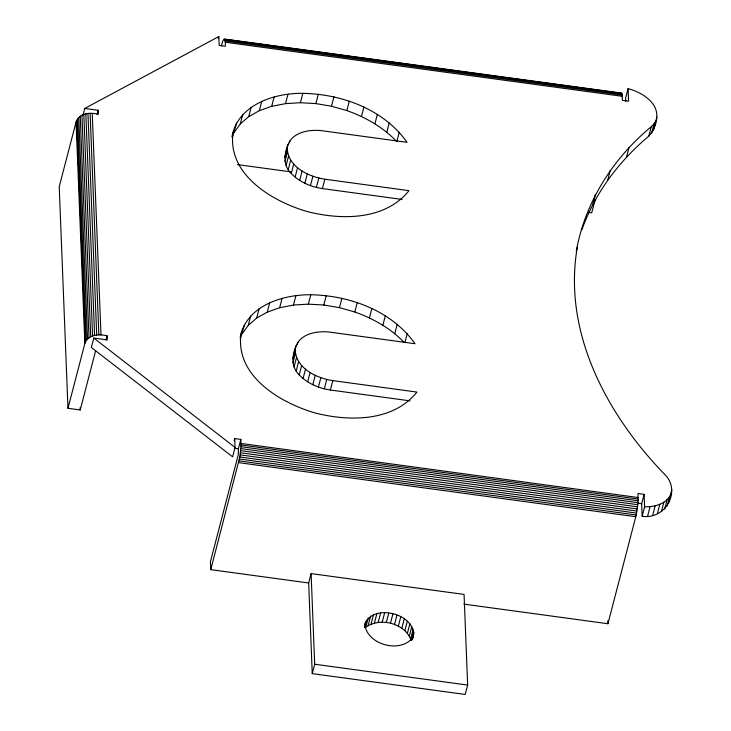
<?xml version="1.0" encoding="UTF-8"?>
<svg xmlns="http://www.w3.org/2000/svg" width="731" height="731" viewBox="0 0 731 731"><rect width="100%" height="100%" fill="white"/><g stroke="black" fill="none" stroke-linecap="round" stroke-linejoin="round"><path stroke-width="1.1" d="M581.885 229.772C594.933 192.957 619.12 161.112 648.836 136.085C655.981 128.464 659.755 115.233 654.126 105.721C648.269 96.702 638.227 91.375 628.084 88.634L625.635 98.027L625.773 101.435M308.665 582.982L311.104 573.597L464.066 594.422L467.648 685.066L465.199 694.45L312.247 673.626L308.665 582.982L210.766 569.65L239.832 456.985L240.965 446.687L240.828 439.413L234.706 438.582L234.167 440.674M463.865 604.117L607.936 623.735L636.235 514.99L638.017 502.681L637.999 493.498L644.112 494.339L644.605 506.857L642.165 516.25C665.082 519.988 681.557 491.406 665.036 474.739C607.196 415.327 562.45 332.468 577.307 247.288M412.914 637.807C418.461 613.784 370.754 601.659 364.504 625.809M233.061 132.457C227.076 174.773 272.69 201.637 307.495 211.634C341.359 220.241 385.2 220.396 408.976 190.663L324.866 179.205C308.601 176.765 287.731 166.851 287.246 148.055C289.841 132.165 309.633 128.866 322.956 130.867L407.066 142.317C383.784 109.358 342.035 94.089 302.826 93.33C274.235 92.965 237.867 104.725 231.974 136.633M241.02 333.875C235.035 376.191 280.649 403.055 315.454 413.052C349.317 421.659 393.159 421.814 416.935 392.081L332.824 380.623C316.56 378.183 295.699 368.278 295.205 349.482C297.809 333.583 317.592 330.284 330.915 332.285L415.025 343.734C391.743 310.785 350.003 295.507 310.785 294.748C282.568 294.492 246.63 305.686 240.207 337.009M364.358 627.399L365.317 622.675M668.701 502.764L671.78 489.761M402.05 199.435L322.417 188.589C310.839 186.862 299.399 182.056 291.258 173.457C282.934 165.718 284.158 153.848 288.087 144.254M410.009 400.853L330.375 390.016C318.807 388.289 307.358 383.473 299.217 374.875C290.901 367.145 292.117 355.266 296.046 345.672M412.448 638.885L413.847 632.662L411.663 640.274L413.801 631.977M83.106 114.703L84.741 108.444L98.201 110.28L98.356 114.301C90.58 112.163 79.03 112.939 76.088 121.967L59.22 186.743L67.974 408.3L80.209 409.963L95.651 350.679M97.113 114.447L98.201 110.28M67.974 408.3L84.851 343.524C87.784 334.496 99.334 333.729 107.119 335.867L107.274 339.897L93.815 338.06L91.366 347.453L232.613 456.838L235.053 447.445L234.706 438.582M106.032 340.043L107.119 335.867M218.277 38.633L218.816 36.55L84.741 108.444M221.511 45.889C222.69 38.076 226.007 36.468 225.285 46.245L219.172 45.413L218.816 36.55M232.202 137.656L236.625 123.036M234.185 132.421L240.28 123.932L242.729 114.539M240.28 123.932L248.741 116.613L251.19 107.219M248.741 116.613L259.313 110.683L261.762 101.298M259.313 110.683L271.685 106.315L274.134 96.931M271.685 106.315L285.51 103.638L287.959 94.244M284.798 157.448L287.246 148.055M289.366 142.837L289.905 140.745M284.962 161.441L287.402 152.048M285.51 103.638L300.377 102.715L302.826 93.33M240.161 339.074L244.593 324.454M286.113 165.508L288.553 156.123M288.233 169.555L290.673 160.162M242.144 333.848L248.248 325.35L250.687 315.966M291.258 173.457L293.698 164.073M248.248 325.35L256.7 318.031L259.149 308.646M295.105 177.112L297.544 167.728M300.377 102.715L315.856 103.592L318.296 94.208M299.673 180.429L302.113 171.036M256.7 318.031L267.272 312.1L269.721 302.716M304.836 183.298L307.276 173.914M210.766 569.65L210.455 561.591L238.324 454.581L238.379 448.807L240.828 439.413M310.447 185.665L312.895 176.272M315.856 103.592L331.499 106.242L333.939 96.848M267.272 312.1L279.653 307.733L282.093 298.349M316.368 187.438L318.807 178.053M322.417 188.589L324.866 179.205M279.653 307.733L293.469 305.055L295.918 295.662M399.254 132.247L396.805 141.64C383.126 127.194 365.482 117.188 346.841 110.573L349.29 101.189M292.765 358.866L295.205 349.482M297.325 344.255L297.864 342.172M292.921 362.859L295.361 353.466M293.469 305.055L308.336 304.142L310.785 294.748M294.072 366.935L296.521 357.541M361.461 116.467L363.901 107.082M296.192 370.973L298.632 361.589M299.217 374.875L301.656 365.491M303.063 378.539L305.512 369.146M308.336 304.142L323.815 305.019L326.264 295.626M307.632 381.847L310.072 372.463M374.912 123.758L377.351 114.374M312.795 384.716L315.235 375.332M318.405 387.083L320.854 377.689M323.815 305.019L339.458 307.66L341.898 298.275M386.809 132.229L389.248 122.845M324.326 388.865L326.766 379.471M330.375 390.016L332.824 380.623M403.996 342.336C390.509 328.192 373.075 318.524 354.809 311.991L357.249 302.607M369.42 317.894L371.86 308.5M382.87 325.176L385.31 315.792M394.767 333.656L397.216 324.262M312.247 673.626L314.686 664.232L311.104 573.597M405.038 342.017L407.213 333.674M364.531 627.527L366.432 620.226M368.205 618.042L365.756 627.426C379.809 616.708 405.458 623.351 411.142 640.438M368.141 625.572L370.58 616.178M371.065 624.082L373.504 614.698M374.436 623.022L376.885 613.638M378.174 622.41L380.623 613.026M382.167 622.273L384.616 612.88M386.297 622.602L388.737 613.218M390.436 623.397L392.885 614.013M394.484 624.63L396.933 615.246M398.313 626.275L400.752 616.891M401.812 628.276L404.252 618.883M404.883 630.57L407.322 621.186M407.432 633.11L409.881 623.717M409.406 635.796L411.845 626.412M410.721 638.583L413.161 629.19M412.421 639.323L413.728 634.682M576.266 251.29C585.038 202.195 613.062 158.261 651.284 126.701L654.035 123.85L655.926 120.615L656.886 117.088M592.914 204.031L595.354 194.647M595.153 199.6L591.699 212.84L588.309 212.374M607.836 179.698L610.284 170.314M626.54 156.982L628.98 147.598M648.836 136.085L651.284 126.701M651.586 133.243L654.035 123.85M653.477 130.008L655.926 120.615M642.165 516.25L641.672 503.723L644.112 494.339M647.629 516.022L650.078 506.629C658.503 505.742 668.088 502.014 671.149 493.379M652.746 515.163L655.195 505.77M657.379 513.692L659.819 504.299M661.391 511.654L663.83 502.261M664.671 509.096L667.111 499.712M667.129 506.108L669.578 496.724M285.647 153.647L287.009 151.015M412.96 637.231C401.155 653.715 367.985 645.135 364.897 625.316M620.902 93.385C623.36 92.746 621.761 99.114 622.456 100.33L628.578 101.161L628.084 88.634M644.605 506.857L650.078 506.629M224.088 38.971L621.578 93.065M224.673 39.319L621.843 93.404M224.892 39.986L622.054 94.071M225.038 40.954L622.209 95.039M225.13 42.215L622.3 96.3M237.529 164.612L290.71 171.849M240.983 443.443L638.154 497.528M241.002 444.96L638.172 499.045M240.965 446.687L638.126 500.772M240.846 448.596L638.017 502.681M234.304 448.249L238.379 448.807M637.587 503.166L641.672 503.723M240.673 450.625L637.843 504.71M240.444 452.736L637.615 506.821M240.161 454.874L637.331 508.959M239.832 456.985L636.993 511.06M239.457 459.013L636.628 513.098M239.064 460.914L636.235 514.99M238.644 462.632L635.815 516.716M314.686 664.232L467.648 685.066M331.499 106.242L346.841 110.573M339.458 307.66L354.809 311.991M93.815 338.06L235.053 447.445M607.817 620.71L607.936 623.735M92.243 113.469L100.997 335.036M90.105 113.314L98.859 334.871M87.948 113.415L96.702 334.972M85.838 113.762L94.591 335.328M83.818 114.365L92.572 335.931M81.936 115.196L90.69 336.763M80.246 116.247L88.999 337.804M78.774 117.481L87.537 339.038M77.577 118.861L86.34 340.427M76.673 120.368L85.436 341.934M76.088 121.967L84.851 343.524M80.118 407.697L80.209 409.963"/></g></svg>
